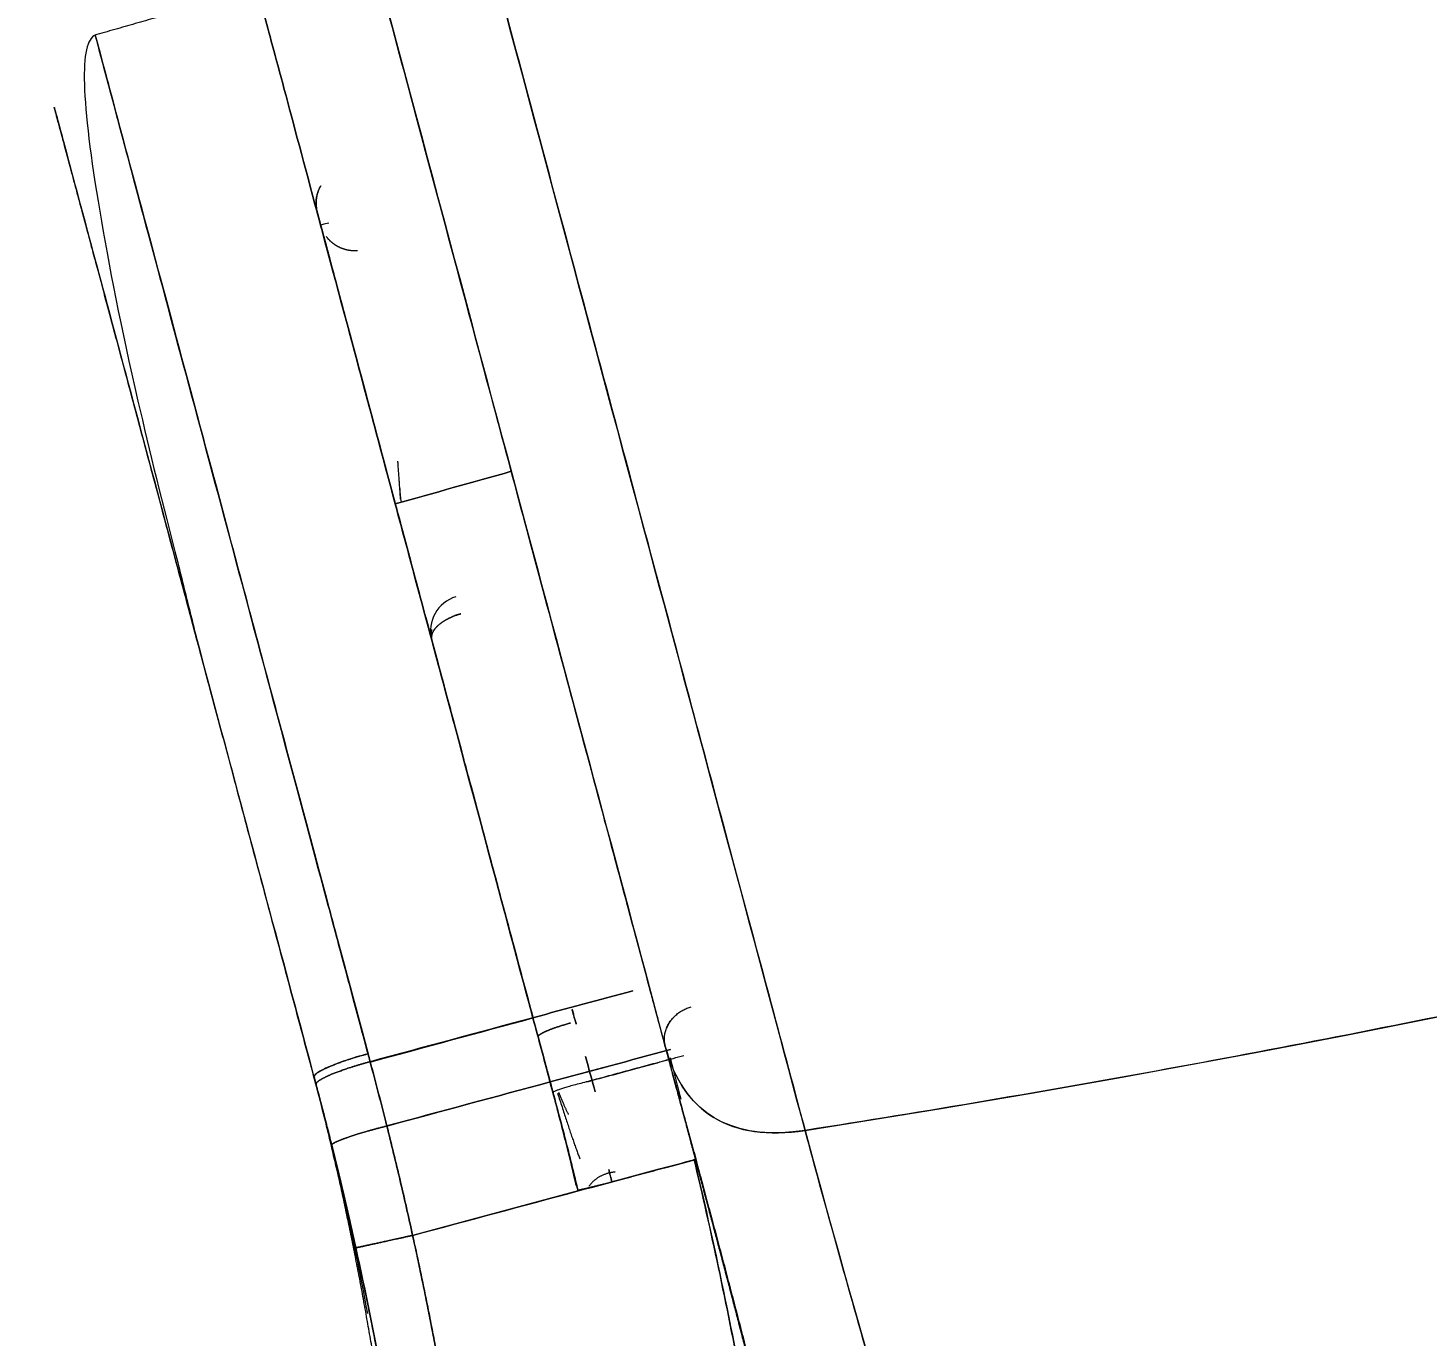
# Model space of a CAD drawing. Header units: inches. Extents: x 1105 to 1525, y -292 to 302.
# Drawn here: x 1422.62 to 1434.44, y -27.71 to -16.67 of the extents above; entities that cross this region are included whole.
import ezdxf

# ---------------------------------------------------------------- set-up
doc = ezdxf.new("R2010")
doc.units = ezdxf.units.IN
doc.header["$LTSCALE"] = 2.42
doc.header["$MEASUREMENT"] = 0
doc.header["$PDMODE"] = 3
doc.header["$PDSIZE"] = 0.3125
doc.layers.get('0').update_dxf_attribs({"linetype": 'CONTINUOUS'})
doc.layers.get('Defpoints').update_dxf_attribs({"linetype": 'CONTINUOUS'})
doc.layers.add('DIM', color=3, linetype='CONTINUOUS', lineweight=18)
doc.styles.get("Standard").update_dxf_attribs({"font": 'arial.ttf', "width": 0.8})
doc.dimstyles.new('ISO-25', dxfattribs={"dimtxt": 5, "dimasz": 2.5, "dimexe": 1.25, "dimexo": 0.625, "dimgap": 2, "dimtad": 1, "dimtih": 1, "dimtoh": 1, "dimdec": 1, "dimdsep": 46, "dimtxsty": 'Standard', "dimcen": 0, "dimclrd": 3, "dimclre": 3, "dimclrt": 4, "dimadec": 0, "dimazin": 0, "dimtfac": 1, "dimtdec": 1, "dimtmove": 0, "dimatfit": 3, "dimfxl": 1, "dimarcsym": 0})

# ---------------------------------------------------------------- blocks, each defined once
blk = doc.blocks.new('*D4')
at = {"layer": 'Defpoints', "color": 0, "transparency": 16777216}
for p in [(1466.72, 44.1), (1394.046, 27.986), (1372.047, -18.442), (1445.071, -26.779), (1445.071, -182.578)]:
    blk.add_point(p, dxfattribs=at)
at = {"layer": 'DIM', "color": 3, "lineweight": -2, "transparency": 16777216}
blk.add_line((1393.435, 27.851), (1352.963, 18.878), dxfattribs=at)
for start, end in [(195.57893, 227.01677), (235.77386, 266.92233)]:
    blk.add_arc((1445.071, 39.3), 93.094, start, end, dxfattribs=at)
at = {"layer": 'DIM', "color": 3, "transparency": 16777216}
for points in [[(1354.588, 14.095), (1356.205, 14.5), (1354.184, 19.148)], [(1440.095, -52.827), (1440.05, -54.493), (1445.071, -53.795)]]:
    blk.add_solid(points, dxfattribs=at)
at = {"layer": 'DIM', "color": 4, "transparency": 16777216, "insert": (1386.802, -33.304), "char_height": 5, "attachment_point": 5}
blk.add_mtext('77°', dxfattribs=at)
blk = doc.blocks.new('*D5')
at = {"layer": 'Defpoints', "color": 0, "transparency": 16777216}
for p in [(1398.948, 98.392), (1453.97, -172.568), (1384.677, -186.639)]:
    blk.add_point(p, dxfattribs=at)
at = {"layer": 'DIM', "color": 3, "lineweight": -2, "transparency": 16777216}
for p, q in [((1398.336, 98.268), (1328.43, 84.072)), ((1330.65, 79.421), (1356.242, -46.606)), ((1383.682, -181.739), (1358.091, -55.712)), ((1453.358, -172.693), (1383.452, -186.888))]:
    blk.add_line(p, q, dxfattribs=at)
at = {"layer": 'DIM', "color": 3, "transparency": 16777216}
for points in [[(1331.467, 79.587), (1329.833, 79.255), (1329.655, 84.321)], [(1384.499, -181.573), (1382.866, -181.905), (1384.677, -186.639)]]:
    blk.add_solid(points, dxfattribs=at)
at = {"layer": 'DIM', "color": 4, "transparency": 16777216, "insert": (1357.166, -51.159), "char_height": 5, "attachment_point": 5}
blk.add_mtext('276.5', dxfattribs=at)

msp = doc.modelspace()

# ---------------------------------------------------------------- linework, layer by layer
at = {"linetype": 'Continuous', "lineweight": 18, "extrusion": (0, 1, 0)}
for p, q in [((1427.577, -26.321), (1427.578, -26.327)), ((1427.578, -26.326), (1427.578, -26.327)), ((1427.269, -26.486), (1425.872, -26.861))]:
    msp.add_line(p, q, dxfattribs=at)
at = {"linetype": 'Continuous', "lineweight": 18}
msp.add_arc((1426.323, -21.759), 0.3, 106.6259, 194.8806, dxfattribs=at)
for points, degree, knots in [([(1413.571, 32.316), (1413.929, 30.981), (1414.291, 29.629), (1415.022, 26.899), (1415.392, 25.52), (1416.136, 22.743), (1416.51, 21.345), (1417.262, 18.538), (1417.639, 17.129), (1418.394, 14.311), (1418.772, 12.901), (1419.524, 10.092), (1419.899, 8.692), (1420.644, 5.914), (1421.013, 4.535), (1421.743, 1.809), (1422.104, 0.462), (1422.814, -2.189), (1423.163, -3.492), (1423.847, -6.045), (1424.181, -7.294), (1424.833, -9.726), (1425.15, -10.91), (1425.764, -13.203), (1426.061, -14.311), (1426.633, -16.446), (1426.907, -17.471), (1427.432, -19.431), (1427.683, -20.366), (1428.158, -22.139), (1428.382, -22.977), (1428.804, -24.552), (1429.002, -25.29), (1429.185, -25.975)], 3, [0, 0, 0, 0, 0.0625, 0.0625, 0.125, 0.125, 0.1875, 0.1875, 0.25, 0.25, 0.3125, 0.3125, 0.375, 0.375, 0.4375, 0.4375, 0.5, 0.5, 0.5625, 0.5625, 0.625, 0.625, 0.6875, 0.6875, 0.75, 0.75, 0.8125, 0.8125, 0.875, 0.875, 0.9375, 0.9375, 1, 1, 1, 1]), ([(1412.632, 32.107), (1413.424, 29.152), (1415.008, 23.24), (1417.339, 14.541), (1419.58, 6.176), (1421.689, -1.695), (1423.626, -8.923), (1425.354, -15.37), (1426.839, -20.914), (1427.649, -23.938), (1428.005, -25.267)], 3, [0, 0, 0, 0, 0.125, 0.25, 0.375, 0.5, 0.625, 0.75, 0.875, 1, 1, 1, 1]), ([(1424.56, -16.34), (1424.56, -16.34), (1424.561, -16.344), (1424.606, -16.511), (1424.786, -17.182), (1425.074, -18.259), (1425.404, -19.488), (1425.637, -20.359), (1425.725, -20.688)], 3, [0, 0, 0, 0, 0.012037, 0.225018, 0.439215, 0.655747, 0.875268, 1, 1, 1, 1]), ([(1425.725, -20.688), (1425.637, -20.359), (1425.404, -19.488), (1425.074, -18.259), (1424.786, -17.182), (1424.606, -16.511), (1424.561, -16.344), (1424.56, -16.34), (1424.56, -16.34)], 3, [0, 0, 0, 0, 0.124792, 0.344419, 0.561055, 0.775355, 0.988439, 1, 1, 1, 1]), ([(1423.192, -16.732), (1423.124, -16.76), (1423.062, -17.03), (1423.198, -18.122), (1423.482, -19.565), (1423.761, -20.69), (1423.888, -21.181)], 3, [0, 0, 0, 0, 0.275533, 0.548805, 0.818438, 1, 1, 1, 1]), ([(1423.192, -16.732), (1423.192, -16.732), (1423.193, -16.737), (1423.238, -16.903), (1423.417, -17.572), (1423.705, -18.646), (1424.091, -20.086), (1424.559, -21.834), (1425.038, -23.622), (1425.36, -24.822), (1425.495, -25.328)], 3, [0, 0, 0, 0, 0.007818, 0.151386, 0.295772, 0.441733, 0.589708, 0.739646, 0.891206, 1, 1, 1, 1]), ([(1425.495, -25.328), (1425.362, -24.832), (1425.089, -23.814), (1424.678, -22.279), (1424.265, -20.736), (1423.877, -19.29), (1423.554, -18.085), (1423.324, -17.226), (1423.208, -16.791), (1423.19, -16.724), (1423.192, -16.734)], 3, [0, 0, 0, 0, 0.105596, 0.218864, 0.345206, 0.481033, 0.620672, 0.759521, 0.895001, 1, 1, 1, 1]), ([(1425.039, -25.525), (1424.555, -23.717), (1424.132, -22.137), (1423.609, -20.185), (1423.275, -18.939), (1422.93, -17.654), (1422.862, -17.4), (1422.846, -17.341), (1422.846, -17.341)], 2, [0, 0, 0, 0.305562, 0.305562, 0.611125, 0.611125, 0.916687, 0.916687, 1, 1, 1]), ([(1423.067, -18.165), (1423.051, -18.105), (1422.987, -17.864), (1422.895, -17.523), (1422.836, -17.302), (1422.855, -17.374), (1422.972, -17.811), (1423.191, -18.626), (1423.498, -19.772), (1423.867, -21.148), (1424.26, -22.618), (1424.652, -24.081), (1424.913, -25.052), (1425.039, -25.525)], 3, [0, 0, 0, 0, 0.024819, 0.105708, 0.196065, 0.296077, 0.402632, 0.511838, 0.621665, 0.728493, 0.827862, 0.916948, 1, 1, 1, 1]), ([(1425.096, -18.004), (1425.096, -18.004), (1425.094, -18.007), (1425.091, -18.012), (1425.087, -18.02), (1425.083, -18.028), (1425.079, -18.038), (1425.075, -18.047), (1425.072, -18.058), (1425.068, -18.069), (1425.065, -18.08), (1425.062, -18.093), (1425.06, -18.106), (1425.058, -18.119), (1425.057, -18.133), (1425.056, -18.148), (1425.057, -18.163), (1425.058, -18.179), (1425.06, -18.195), (1425.062, -18.212), (1425.065, -18.223), (1425.067, -18.228)], 3, [0, 0, 0, 0, 0.000004, 0.036688, 0.075472, 0.116396, 0.159494, 0.204798, 0.252333, 0.302123, 0.354185, 0.408532, 0.465174, 0.524114, 0.585349, 0.648871, 0.714665, 0.782708, 0.852972, 0.925418, 1, 1, 1, 1]), ([(1425.067, -18.228), (1425.119, -18.423), (1425.361, -19.328), (1425.609, -20.254), (1426.004, -21.729)], 2, [0, 0, 0, 0.544941, 0.544941, 1, 1, 1]), ([(1426.006, -21.734), (1425.933, -21.462), (1425.743, -20.752), (1425.481, -19.774), (1425.26, -18.95), (1425.125, -18.446), (1425.079, -18.275), (1425.067, -18.228)], 3, [0, 0, 0, 0, 0.142777, 0.388048, 0.616348, 0.820587, 1, 1, 1, 1]), ([(1425.095, -18.334), (1425.095, -18.334), (1425.102, -18.332), (1425.128, -18.325), (1425.144, -18.321), (1425.163, -18.316)], 3, [0, 0, 0, 0, 0.562667, 0.562667, 1, 1, 1, 1]), ([(1425.095, -18.334), (1425.095, -18.334), (1425.101, -18.356), (1425.115, -18.409), (1425.144, -18.515), (1425.181, -18.655), (1425.228, -18.831), (1425.286, -19.047), (1425.355, -19.305), (1425.436, -19.607), (1425.529, -19.954), (1425.634, -20.345), (1425.75, -20.78), (1425.878, -21.255), (1425.974, -21.614), (1426.026, -21.81), (1426.033, -21.835)], 3, [0, 0, 0, 0, 0.00003, 0.060973, 0.125838, 0.19457, 0.267114, 0.343477, 0.423675, 0.50772, 0.595604, 0.687312, 0.782849, 0.882211, 0.985403, 1, 1, 1, 1]), ([(1425.143, -18.432), (1425.143, -18.433), (1425.145, -18.435), (1425.149, -18.439), (1425.153, -18.445), (1425.157, -18.45), (1425.162, -18.455), (1425.167, -18.46), (1425.171, -18.464), (1425.176, -18.469), (1425.181, -18.473), (1425.186, -18.478), (1425.191, -18.482), (1425.196, -18.486), (1425.201, -18.49), (1425.206, -18.493), (1425.211, -18.497), (1425.216, -18.501), (1425.222, -18.504), (1425.227, -18.507), (1425.232, -18.51), (1425.237, -18.513), (1425.243, -18.516), (1425.248, -18.518), (1425.253, -18.521), (1425.258, -18.523), (1425.264, -18.526), (1425.269, -18.528), (1425.274, -18.53), (1425.28, -18.532), (1425.285, -18.534), (1425.29, -18.535), (1425.295, -18.537), (1425.301, -18.539), (1425.306, -18.54), (1425.311, -18.541), (1425.316, -18.543), (1425.322, -18.544), (1425.327, -18.545), (1425.332, -18.546), (1425.337, -18.546), (1425.343, -18.547), (1425.348, -18.548), (1425.353, -18.548), (1425.358, -18.549), (1425.363, -18.549), (1425.369, -18.549), (1425.374, -18.55), (1425.379, -18.55), (1425.384, -18.55), (1425.389, -18.549), (1425.395, -18.549), (1425.4, -18.549), (1425.403, -18.549), (1425.405, -18.549)], 3, [0, 0, 0, 0, 0.006542, 0.030274, 0.05379, 0.07709, 0.100174, 0.123044, 0.1457, 0.168145, 0.190378, 0.212403, 0.234221, 0.255834, 0.277244, 0.298453, 0.319466, 0.340283, 0.36091, 0.381348, 0.401601, 0.421673, 0.441568, 0.46129, 0.480844, 0.500233, 0.519462, 0.538537, 0.557462, 0.576242, 0.594883, 0.613391, 0.631771, 0.65003, 0.668172, 0.686206, 0.704136, 0.721969, 0.739713, 0.757374, 0.77496, 0.792476, 0.80993, 0.827331, 0.844684, 0.861998, 0.879279, 0.896537, 0.913777, 0.931009, 0.948239, 0.965476, 0.982727, 1, 1, 1, 1]), ([(1453.131, -19.618), (1451.203, -20.355), (1449.253, -21.041), (1445.318, -22.31), (1443.332, -22.893), (1439.331, -23.954), (1437.317, -24.432), (1434.279, -25.071), (1433.263, -25.27), (1431.736, -25.55), (1431.227, -25.639), (1430.207, -25.812), (1429.696, -25.896), (1429.185, -25.975)], 3, [0, 0, 0, 0, 0.25, 0.25, 0.5, 0.5, 0.75, 0.75, 0.875, 0.875, 0.9375, 0.9375, 1, 1, 1, 1]), ([(1425.725, -20.688), (1425.794, -20.945), (1426.029, -21.821), (1426.417, -23.267), (1426.745, -24.494), (1426.887, -25.024), (1426.887, -25.024)], 3, [0, 0, 0, 0, 0.198904, 0.656648, 0.999936, 1, 1, 1, 1]), ([(1426.887, -25.024), (1426.745, -24.494), (1426.417, -23.268), (1426.029, -21.821), (1425.794, -20.945), (1425.725, -20.688)], 3, [0, 0, 0, 0, 0.343352, 0.801096, 1, 1, 1, 1]), ([(1426.279, -21.615), (1426.276, -21.616), (1426.271, -21.617), (1426.262, -21.62), (1426.254, -21.622), (1426.245, -21.625), (1426.237, -21.628), (1426.229, -21.631), (1426.221, -21.634), (1426.213, -21.638), (1426.205, -21.641), (1426.197, -21.645), (1426.189, -21.648), (1426.181, -21.652), (1426.173, -21.656), (1426.165, -21.66), (1426.157, -21.665), (1426.149, -21.669), (1426.141, -21.674), (1426.133, -21.679), (1426.126, -21.684), (1426.118, -21.689), (1426.11, -21.695), (1426.103, -21.7), (1426.096, -21.706), (1426.09, -21.712), (1426.084, -21.717), (1426.079, -21.721), (1426.074, -21.726), (1426.07, -21.732), (1426.065, -21.737), (1426.06, -21.743), (1426.055, -21.749), (1426.05, -21.756), (1426.046, -21.763), (1426.042, -21.77), (1426.039, -21.777), (1426.036, -21.785), (1426.033, -21.794), (1426.032, -21.802), (1426.031, -21.811), (1426.031, -21.819), (1426.031, -21.828), (1426.033, -21.834), (1426.033, -21.837)], 3, [0, 0, 0, 0, 0.019196, 0.038235, 0.057169, 0.076047, 0.094917, 0.113827, 0.132821, 0.151943, 0.171231, 0.190725, 0.210459, 0.230466, 0.250775, 0.271413, 0.292404, 0.313771, 0.335531, 0.357702, 0.380298, 0.403331, 0.42681, 0.450745, 0.47514, 0.5, 0.517767, 0.536654, 0.55668, 0.577864, 0.600218, 0.623757, 0.64849, 0.674427, 0.701573, 0.729933, 0.759508, 0.790296, 0.822293, 0.85549, 0.889877, 0.925438, 0.962153, 1, 1, 1, 1]), ([(1424.182, -22.326), (1424.135, -22.148), (1424.087, -21.969), (1424.04, -21.794), (1424.038, -21.789)], 3, [0, 0, 0, 0, 0.973238, 1, 1, 1, 1]), ([(1426.033, -21.837), (1426.033, -21.835), (1426.032, -21.83), (1426.031, -21.824), (1426.03, -21.818), (1426.029, -21.812), (1426.028, -21.806), (1426.028, -21.8), (1426.028, -21.794), (1426.028, -21.788), (1426.029, -21.782), (1426.029, -21.776), (1426.03, -21.77), (1426.031, -21.765), (1426.032, -21.759), (1426.034, -21.754), (1426.034, -21.751), (1426.035, -21.749)], 3, [0, 0, 0, 0, 0.075245, 0.149368, 0.222353, 0.294189, 0.364864, 0.434367, 0.50269, 0.569823, 0.63576, 0.700494, 0.764021, 0.826335, 0.887433, 0.947313, 1, 1, 1, 1]), ([(1426.931, -25.186), (1426.89, -25.034), (1426.811, -24.738), (1426.693, -24.298), (1426.575, -23.857), (1426.451, -23.395), (1426.319, -22.902), (1426.178, -22.375), (1426.082, -22.019), (1426.033, -21.837)], 3, [0, 0, 0, 0, 0.129046, 0.252498, 0.378331, 0.513341, 0.660781, 0.822455, 1, 1, 1, 1]), ([(1426.166, -22.33), (1426.17, -22.347), (1426.182, -22.391), (1426.194, -22.435), (1426.201, -22.462)], 3, [0, 0, 0, 0, 0.372042, 1, 1, 1, 1]), ([(1425.495, -25.328), (1425.479, -25.268), (1425.415, -25.03), (1425.33, -24.711), (1425.214, -24.278), (1425.135, -23.985), (1425.079, -23.775), (1425.069, -23.737)], 3, [0, 0, 0, 0, 0.111624, 0.441992, 0.597, 0.927368, 1, 1, 1, 1]), ([(1425.069, -23.737), (1425.101, -23.858), (1425.174, -24.129), (1425.283, -24.537), (1425.393, -24.947), (1425.462, -25.206), (1425.495, -25.328)], 3, [0, 0, 0, 0, 0.232414, 0.517195, 0.772998, 1, 1, 1, 1]), ([(1426.736, -24.458), (1426.736, -24.46), (1426.745, -24.494), (1426.762, -24.557), (1426.786, -24.644), (1426.808, -24.728), (1426.83, -24.809), (1426.851, -24.886), (1426.87, -24.96), (1426.883, -25.009), (1426.89, -25.033), (1426.89, -25.033)], 3, [0, 0, 0, 0, 0.013974, 0.166132, 0.314397, 0.458771, 0.599257, 0.735855, 0.868567, 0.997394, 1, 1, 1, 1]), ([(1427.948, -25.053), (1427.942, -25.029), (1427.923, -24.959), (1427.904, -24.889), (1427.892, -24.844)], 3, [0, 0, 0, 0, 0.337607, 1, 1, 1, 1]), ([(1427.216, -24.948), (1427.218, -24.953), (1427.223, -24.971), (1427.231, -25.002), (1427.242, -25.039), (1427.249, -25.063), (1427.252, -25.074)], 3, [0, 0, 0, 0, 0.117316, 0.423838, 0.728287, 1, 1, 1, 1]), ([(1426.925, -25.164), (1426.925, -25.164), (1426.931, -25.185), (1426.941, -25.225), (1426.957, -25.284), (1426.972, -25.339), (1426.986, -25.392), (1427, -25.442), (1427.012, -25.49), (1427.024, -25.535), (1427.036, -25.577), (1427.046, -25.617), (1427.053, -25.642), (1427.056, -25.655)], 3, [0, 0, 0, 0, 0.000071, 0.11765, 0.231329, 0.341103, 0.446969, 0.548925, 0.646969, 0.741099, 0.831314, 0.917615, 1, 1, 1, 1]), ([(1427.057, -25.655), (1427.043, -25.604), (1427.015, -25.499), (1426.973, -25.343), (1426.945, -25.238), (1426.931, -25.186)], 3, [0, 0, 0, 0, 0.328351, 0.666314, 1, 1, 1, 1]), ([(1428.005, -25.267), (1428.006, -25.267), (1428.006, -25.267), (1428.006, -25.267), (1428.006, -25.267), (1428.006, -25.267), (1428.006, -25.267), (1428.006, -25.267), (1428.006, -25.267), (1428.006, -25.267)], 3, [0, 0, 0, 0, 0.25, 0.25, 0.5, 0.5, 0.75, 0.75, 1, 1, 1, 1]), ([(1431.43, -51.681), (1431.43, -51.644), (1431.43, -51.571), (1431.429, -51.461), (1431.429, -51.351), (1431.429, -51.241), (1431.428, -51.131), (1431.428, -51.022), (1431.428, -50.913), (1431.427, -50.804), (1431.427, -50.695), (1431.427, -50.587), (1431.426, -50.479), (1431.425, -50.371), (1431.424, -50.263), (1431.423, -50.155), (1431.421, -50.048), (1431.42, -49.941), (1431.419, -49.834), (1431.417, -49.727), (1431.415, -49.621), (1431.414, -49.514), (1431.412, -49.408), (1431.41, -49.302), (1431.408, -49.197), (1431.406, -49.091), (1431.404, -48.986), (1431.402, -48.881), (1431.4, -48.776), (1431.398, -48.672), (1431.396, -48.567), (1431.393, -48.463), (1431.391, -48.359), (1431.388, -48.255), (1431.386, -48.152), (1431.383, -48.049), (1431.38, -47.946), (1431.377, -47.843), (1431.374, -47.74), (1431.371, -47.638), (1431.368, -47.535), (1431.365, -47.433), (1431.362, -47.332), (1431.358, -47.23), (1431.355, -47.129), (1431.351, -47.027), (1431.348, -46.926), (1431.344, -46.826), (1431.34, -46.725), (1431.337, -46.625), (1431.333, -46.525), (1431.329, -46.425), (1431.325, -46.325), (1431.321, -46.226), (1431.317, -46.126), (1431.312, -46.027), (1431.308, -45.929), (1431.304, -45.83), (1431.299, -45.732), (1431.295, -45.633), (1431.29, -45.535), (1431.285, -45.438), (1431.281, -45.34), (1431.276, -45.243), (1431.271, -45.146), (1431.266, -45.049), (1431.261, -44.952), (1431.256, -44.856), (1431.251, -44.759), (1431.245, -44.663), (1431.24, -44.567), (1431.235, -44.472), (1431.229, -44.376), (1431.224, -44.281), (1431.218, -44.186), (1431.212, -44.091), (1431.207, -43.997), (1431.201, -43.902), (1431.195, -43.808), (1431.189, -43.714), (1431.183, -43.621), (1431.177, -43.527), (1431.171, -43.434), (1431.164, -43.341), (1431.158, -43.248), (1431.152, -43.155), (1431.13, -42.839), (1431.09, -42.304), (1431.029, -41.559), (1430.963, -40.825), (1430.893, -40.105), (1430.819, -39.397), (1430.74, -38.701), (1430.657, -38.018), (1430.57, -37.348), (1430.479, -36.691), (1430.384, -36.045), (1430.289, -35.431), (1430.193, -34.845), (1430.098, -34.286), (1429.999, -33.733), (1429.898, -33.188), (1429.793, -32.65), (1429.687, -32.12), (1429.577, -31.597), (1429.466, -31.081), (1429.353, -30.573), (1429.237, -30.071), (1429.15, -29.702), (1429.091, -29.456), (1429.061, -29.33), (1429.03, -29.205), (1429, -29.079), (1428.969, -28.954), (1428.938, -28.829), (1428.907, -28.704), (1428.876, -28.579), (1428.844, -28.454), (1428.813, -28.33), (1428.781, -28.205), (1428.75, -28.081), (1428.718, -27.957), (1428.686, -27.833), (1428.654, -27.709), (1428.622, -27.586), (1428.59, -27.462), (1428.558, -27.339), (1428.525, -27.216), (1428.493, -27.093), (1428.461, -26.97), (1428.428, -26.848), (1428.396, -26.725), (1428.363, -26.603), (1428.33, -26.481), (1428.298, -26.359), (1428.265, -26.237), (1428.233, -26.115), (1428.2, -25.993), (1428.168, -25.872), (1428.135, -25.75), (1428.103, -25.629), (1428.07, -25.508), (1428.038, -25.387), (1428.016, -25.307), (1428.005, -25.267)], 3, [0, 0, 0, 0, 0.003157, 0.006308, 0.009453, 0.012592, 0.015725, 0.018852, 0.021973, 0.025088, 0.028198, 0.031301, 0.034398, 0.03749, 0.040575, 0.043655, 0.046729, 0.049798, 0.05286, 0.055918, 0.058969, 0.062016, 0.065057, 0.068092, 0.071122, 0.074147, 0.077166, 0.08018, 0.083189, 0.086192, 0.089191, 0.092184, 0.095172, 0.098155, 0.101133, 0.104106, 0.107074, 0.110037, 0.112995, 0.115948, 0.118897, 0.12184, 0.124779, 0.127714, 0.130643, 0.133568, 0.136488, 0.139404, 0.142316, 0.145222, 0.148125, 0.151023, 0.153917, 0.156806, 0.159691, 0.162572, 0.165449, 0.168321, 0.17119, 0.174054, 0.176914, 0.179771, 0.182623, 0.185472, 0.188317, 0.191157, 0.193994, 0.196828, 0.199657, 0.202483, 0.205306, 0.208125, 0.21094, 0.213752, 0.21656, 0.219365, 0.222167, 0.224965, 0.227761, 0.230553, 0.233342, 0.236127, 0.23891, 0.24169, 0.244466, 0.24724, 0.250011, 0.272876, 0.295632, 0.318308, 0.340928, 0.363521, 0.386114, 0.408732, 0.431404, 0.454157, 0.477014, 0.500003, 0.521156, 0.542574, 0.564277, 0.586279, 0.608598, 0.63125, 0.65425, 0.677612, 0.701347, 0.725472, 0.749996, 0.756373, 0.762793, 0.769257, 0.775764, 0.782315, 0.78891, 0.79555, 0.802234, 0.808963, 0.815737, 0.822556, 0.82942, 0.836328, 0.843282, 0.850282, 0.857327, 0.864418, 0.871555, 0.878737, 0.885966, 0.89324, 0.900561, 0.907929, 0.915343, 0.922803, 0.930311, 0.937866, 0.945468, 0.953117, 0.960814, 0.968557, 0.976347, 0.984184, 0.992068, 1, 1, 1, 1]), ([(1425.495, -25.328), (1425.462, -25.337), (1425.429, -25.346), (1425.366, -25.365), (1425.336, -25.375), (1425.279, -25.394), (1425.253, -25.404), (1425.205, -25.422), (1425.184, -25.431), (1425.146, -25.447), (1425.128, -25.455), (1425.096, -25.472), (1425.082, -25.48), (1425.06, -25.495), (1425.051, -25.502), (1425.04, -25.515), (1425.038, -25.52), (1425.039, -25.525)], 3, [0, 0, 0, 0, 0.125, 0.125, 0.25, 0.25, 0.375, 0.375, 0.5, 0.5, 0.625, 0.625, 0.75, 0.75, 0.875, 0.875, 1, 1, 1, 1]), ([(1425.654, -25.938), (1425.631, -25.847), (1425.608, -25.756), (1425.561, -25.575), (1425.537, -25.485), (1425.513, -25.395)], 3, [0, 0, 0, 0, 0.5, 0.5, 1, 1, 1, 1]), ([(1425.513, -25.395), (1425.537, -25.485), (1425.561, -25.575), (1425.608, -25.757), (1425.631, -25.847), (1425.654, -25.938)], 3, [0, 0, 0, 0, 0.5, 0.5, 1, 1, 1, 1]), ([(1427.338, -25.566), (1427.388, -25.553), (1427.49, -25.525), (1427.648, -25.483), (1427.812, -25.438), (1427.984, -25.391), (1428.101, -25.359), (1428.161, -25.343), (1428.161, -25.343)], 3, [0, 0, 0, 0, 0.182272, 0.373405, 0.5734, 0.782257, 0.999976, 1, 1, 1, 1]), ([(1428.055, -25.372), (1428.036, -25.377), (1427.99, -25.389), (1427.919, -25.409), (1427.841, -25.43), (1427.764, -25.451), (1427.69, -25.471), (1427.616, -25.491), (1427.545, -25.511), (1427.474, -25.53), (1427.406, -25.548), (1427.36, -25.56), (1427.338, -25.566)], 3, [0, 0, 0, 0, 0.080672, 0.191391, 0.299966, 0.406399, 0.51069, 0.612837, 0.712842, 0.810704, 0.906423, 1, 1, 1, 1]), ([(1426.253, -46.114), (1426.256, -45.904), (1426.262, -45.489), (1426.271, -44.875), (1426.279, -44.277), (1426.286, -43.696), (1426.292, -43.131), (1426.297, -42.582), (1426.301, -42.049), (1426.304, -41.532), (1426.305, -41.031), (1426.305, -40.547), (1426.305, -40.078), (1426.303, -39.626), (1426.3, -39.19), (1426.296, -38.769), (1426.291, -38.365), (1426.286, -37.977), (1426.28, -37.604), (1426.273, -37.248), (1426.265, -36.907), (1426.257, -36.583), (1426.248, -36.274), (1426.239, -35.981), (1426.23, -35.705), (1426.222, -35.467), (1426.214, -35.264), (1426.208, -35.09), (1426.2, -34.915), (1426.193, -34.741), (1426.185, -34.567), (1426.177, -34.393), (1426.169, -34.219), (1426.16, -34.046), (1426.151, -33.872), (1426.141, -33.698), (1426.132, -33.524), (1426.121, -33.351), (1426.111, -33.178), (1426.1, -33.004), (1426.089, -32.831), (1426.077, -32.658), (1426.065, -32.485), (1426.052, -32.312), (1426.039, -32.139), (1426.026, -31.966), (1426.012, -31.794), (1425.998, -31.621), (1425.983, -31.449), (1425.967, -31.276), (1425.952, -31.104), (1425.935, -30.932), (1425.919, -30.76), (1425.901, -30.588), (1425.883, -30.416), (1425.865, -30.245), (1425.846, -30.074), (1425.826, -29.902), (1425.806, -29.731), (1425.785, -29.56), (1425.764, -29.389), (1425.741, -29.219), (1425.719, -29.048), (1425.695, -28.878), (1425.671, -28.708), (1425.646, -28.538), (1425.62, -28.368), (1425.594, -28.199), (1425.567, -28.03), (1425.538, -27.861), (1425.509, -27.692), (1425.479, -27.524), (1425.449, -27.355), (1425.417, -27.187), (1425.384, -27.02), (1425.351, -26.852), (1425.316, -26.686), (1425.281, -26.52), (1425.244, -26.354), (1425.205, -26.188), (1425.166, -26.022), (1425.125, -25.856), (1425.083, -25.689), (1425.054, -25.578), (1425.039, -25.522)], 3, [0, 0, 0, 0, 0.030468, 0.060149, 0.089045, 0.117157, 0.144487, 0.171034, 0.1968, 0.221786, 0.245993, 0.269422, 0.292073, 0.313947, 0.335046, 0.355371, 0.374921, 0.393699, 0.411705, 0.42894, 0.445406, 0.461102, 0.476029, 0.49019, 0.503585, 0.516214, 0.524649, 0.533081, 0.541511, 0.549938, 0.558362, 0.566783, 0.575201, 0.583617, 0.592029, 0.600439, 0.608846, 0.617249, 0.62565, 0.634048, 0.642442, 0.650833, 0.659221, 0.667606, 0.675987, 0.684365, 0.69274, 0.701112, 0.709479, 0.717844, 0.726205, 0.734562, 0.742916, 0.751266, 0.759612, 0.767954, 0.776292, 0.784626, 0.792956, 0.801282, 0.809604, 0.817923, 0.826238, 0.83455, 0.842857, 0.851158, 0.859453, 0.867742, 0.876027, 0.884308, 0.892589, 0.900869, 0.909146, 0.917415, 0.925671, 0.933912, 0.942138, 0.950354, 0.958569, 0.966792, 0.975037, 0.983313, 0.991632, 1, 1, 1, 1]), ([(1425.039, -25.525), (1425.041, -25.532), (1425.045, -25.546), (1425.051, -25.567), (1425.054, -25.581), (1425.056, -25.588)], 3, [0, 0, 0, 0, 0.333208, 0.666618, 1, 1, 1, 1]), ([(1425.056, -25.588), (1425.068, -25.633), (1425.091, -25.72), (1425.125, -25.848), (1425.157, -25.973), (1425.178, -26.057), (1425.189, -26.1)], 3, [0, 0, 0, 0, 0.265085, 0.510772, 0.750361, 1, 1, 1, 1]), ([(1427.211, -26.251), (1427.193, -26.176), (1427.135, -25.947), (1427.074, -25.719), (1427.032, -25.566)], 3, [0, 0, 0, 0, 0.327251, 1, 1, 1, 1]), ([(1427.338, -25.566), (1427.317, -25.572), (1427.296, -25.577), (1427.257, -25.587), (1427.238, -25.592), (1427.204, -25.601), (1427.188, -25.606), (1427.16, -25.614), (1427.148, -25.618), (1427.126, -25.625), (1427.115, -25.628), (1427.096, -25.635), (1427.087, -25.638), (1427.072, -25.644), (1427.066, -25.647), (1427.058, -25.652), (1427.056, -25.654), (1427.057, -25.655)], 3, [0, 0, 0, 0, 0.125, 0.125, 0.25, 0.25, 0.375, 0.375, 0.5, 0.5, 0.625, 0.625, 0.75, 0.75, 0.875, 0.875, 1, 1, 1, 1]), ([(1427.253, -26.44), (1427.251, -26.433), (1427.25, -26.427), (1427.238, -26.376), (1427.227, -26.327), (1427.201, -26.218), (1427.186, -26.158), (1427.138, -25.966), (1427.1, -25.818), (1427.056, -25.655)], 3, [0, 0, 0, 0, 0.035185, 0.035185, 0.276389, 0.276389, 0.517593, 0.517593, 1, 1, 1, 1]), ([(1428.143, -25.777), (1428.146, -25.791), (1428.154, -25.818), (1428.165, -25.859), (1428.176, -25.9), (1428.187, -25.941), (1428.198, -25.982), (1428.209, -26.023), (1428.221, -26.065), (1428.232, -26.107), (1428.243, -26.149), (1428.255, -26.191), (1428.266, -26.233), (1428.278, -26.276), (1428.289, -26.319), (1428.301, -26.362), (1428.312, -26.405), (1428.324, -26.448), (1428.336, -26.491), (1428.348, -26.535), (1428.359, -26.579), (1428.371, -26.623), (1428.383, -26.667), (1428.395, -26.711), (1428.407, -26.756), (1428.419, -26.801), (1428.431, -26.846), (1428.443, -26.891), (1428.455, -26.936), (1428.467, -26.981), (1428.479, -27.027), (1428.491, -27.073), (1428.504, -27.119), (1428.516, -27.165), (1428.528, -27.212), (1428.54, -27.258), (1428.553, -27.305), (1428.565, -27.352), (1428.577, -27.399), (1428.59, -27.446), (1428.602, -27.494), (1428.615, -27.541), (1428.627, -27.589), (1428.64, -27.637), (1428.652, -27.685), (1428.665, -27.734), (1428.677, -27.782), (1428.69, -27.831), (1428.702, -27.88), (1428.715, -27.929), (1428.728, -27.979), (1428.74, -28.028), (1428.753, -28.078), (1428.766, -28.128), (1428.778, -28.178), (1428.791, -28.228), (1428.804, -28.279), (1428.816, -28.329), (1428.829, -28.38), (1428.842, -28.431), (1428.855, -28.482), (1428.867, -28.534), (1428.88, -28.585), (1428.893, -28.637), (1428.906, -28.689), (1428.919, -28.741), (1428.931, -28.793), (1428.944, -28.846), (1428.957, -28.899), (1428.97, -28.952), (1428.983, -29.005), (1428.996, -29.058), (1429.008, -29.111), (1429.021, -29.165), (1429.034, -29.219), (1429.047, -29.273), (1429.06, -29.327), (1429.071, -29.372), (1429.077, -29.398), (1429.079, -29.407)], 3, [0, 0, 0, 0, 0.013171, 0.026337, 0.039498, 0.052656, 0.065808, 0.078957, 0.092101, 0.105241, 0.118376, 0.131508, 0.144635, 0.157758, 0.170877, 0.183993, 0.197104, 0.210213, 0.223317, 0.236419, 0.249517, 0.262612, 0.275704, 0.288793, 0.301879, 0.314963, 0.328044, 0.341122, 0.354198, 0.367272, 0.380344, 0.393414, 0.406481, 0.419547, 0.43261, 0.445672, 0.458732, 0.471791, 0.484847, 0.497903, 0.510957, 0.52401, 0.537062, 0.550114, 0.563164, 0.576213, 0.589262, 0.60231, 0.615358, 0.628405, 0.641452, 0.654499, 0.667546, 0.680592, 0.693639, 0.706686, 0.719734, 0.732781, 0.745829, 0.758878, 0.771927, 0.784977, 0.798028, 0.811079, 0.824132, 0.837186, 0.850241, 0.863297, 0.876355, 0.889414, 0.902475, 0.915537, 0.928601, 0.941667, 0.954735, 0.967805, 0.980877, 0.993951, 1, 1, 1, 1]), ([(1425.654, -25.937), (1425.692, -26.091), (1425.73, -26.244), (1425.803, -26.553), (1425.838, -26.707), (1425.872, -26.862)], 3, [0, 0, 0, 0, 0.5, 0.5, 1, 1, 1, 1]), ([(1425.872, -26.861), (1425.838, -26.706), (1425.803, -26.552), (1425.73, -26.244), (1425.693, -26.091), (1425.654, -25.938)], 3, [0, 0, 0, 0, 0.5, 0.5, 1, 1, 1, 1]), ([(1428.489, -27.072), (1428.484, -27.05), (1428.47, -26.998), (1428.448, -26.916), (1428.424, -26.826), (1428.4, -26.736), (1428.377, -26.647), (1428.353, -26.559), (1428.33, -26.471), (1428.306, -26.384), (1428.283, -26.298), (1428.26, -26.212), (1428.237, -26.127), (1428.214, -26.042), (1428.192, -25.958), (1428.177, -25.903), (1428.169, -25.875)], 3, [0, 0, 0, 0, 0.051262, 0.124207, 0.197152, 0.270097, 0.343045, 0.415997, 0.488956, 0.561923, 0.634901, 0.707891, 0.780894, 0.853913, 0.926948, 1, 1, 1, 1]), ([(1428.651, -27.68), (1428.596, -27.467), (1428.479, -27.022), (1428.326, -26.456), (1428.231, -26.105), (1428.195, -25.97)], 3, [0, 0, 0, 0, 0.345179, 0.741207, 1, 1, 1, 1]), ([(1433.344, -51.681), (1433.344, -50.297), (1433.276, -47.526), (1433.068, -44.812), (1432.796, -42.165), (1432.627, -40.875), (1432.242, -38.405), (1432.026, -37.224), (1431.57, -34.998), (1431.33, -33.952), (1430.85, -32.002), (1430.611, -31.098), (1430.152, -29.424), (1429.933, -28.653), (1429.531, -27.23), (1429.347, -26.577), (1429.185, -25.975)], 3, [0, 0, 0, 0, 0.125, 0.25, 0.25, 0.375, 0.375, 0.5, 0.5, 0.625, 0.625, 0.75, 0.75, 0.875, 0.875, 1, 1, 1, 1]), ([(1425.189, -26.1), (1425.212, -26.191), (1425.258, -26.379), (1425.326, -26.668), (1425.37, -26.865), (1425.392, -26.966)], 3, [0, 0, 0, 0, 0.319503, 0.65258, 1, 1, 1, 1]), ([(1425.392, -26.966), (1425.389, -26.95), (1425.382, -26.917), (1425.371, -26.869), (1425.36, -26.821), (1425.349, -26.772), (1425.338, -26.724), (1425.327, -26.676), (1425.316, -26.628), (1425.305, -26.579), (1425.294, -26.531), (1425.282, -26.483), (1425.271, -26.435), (1425.259, -26.387), (1425.248, -26.339), (1425.236, -26.291), (1425.224, -26.243), (1425.213, -26.195), (1425.201, -26.148), (1425.193, -26.116), (1425.189, -26.1)], 3, [0, 0, 0, 0, 0.055737, 0.111434, 0.167093, 0.222717, 0.278309, 0.333872, 0.389409, 0.444926, 0.500426, 0.555914, 0.611395, 0.666874, 0.722355, 0.777845, 0.833349, 0.888872, 0.94442, 1, 1, 1, 1]), ([(1428.248, -26.219), (1428.343, -26.613), (1428.43, -27.009), (1428.593, -27.803), (1428.669, -28.202), (1428.813, -29), (1428.881, -29.4), (1429.011, -30.201), (1429.073, -30.602), (1429.253, -31.807), (1429.365, -32.612), (1429.581, -34.224), (1429.685, -35.031), (1429.789, -35.838)], 3, [0, 0, 0, 0, 0.125, 0.125, 0.25, 0.25, 0.375, 0.375, 0.5, 0.5, 0.75, 0.75, 1, 1, 1, 1]), ([(1429.789, -35.838), (1429.722, -35.318), (1429.593, -34.324), (1429.403, -32.89), (1429.217, -31.562), (1429.032, -30.326), (1428.846, -29.178), (1428.656, -28.122), (1428.461, -27.145), (1428.321, -26.522), (1428.248, -26.219)], 3, [0, 0, 0, 0, 0.161172, 0.308222, 0.444872, 0.573407, 0.692963, 0.802953, 0.903742, 1, 1, 1, 1]), ([(1427.221, -36.553), (1427.213, -36.483), (1427.199, -36.343), (1427.177, -36.133), (1427.155, -35.925), (1427.132, -35.717), (1427.11, -35.509), (1427.088, -35.303), (1427.066, -35.097), (1427.044, -34.892), (1427.022, -34.688), (1426.999, -34.485), (1426.977, -34.282), (1426.955, -34.081), (1426.932, -33.88), (1426.909, -33.68), (1426.886, -33.48), (1426.863, -33.282), (1426.84, -33.084), (1426.817, -32.887), (1426.793, -32.691), (1426.77, -32.496), (1426.746, -32.302), (1426.722, -32.108), (1426.698, -31.915), (1426.673, -31.723), (1426.648, -31.532), (1426.623, -31.342), (1426.598, -31.153), (1426.572, -30.964), (1426.547, -30.776), (1426.52, -30.589), (1426.494, -30.403), (1426.467, -30.218), (1426.44, -30.033), (1426.413, -29.85), (1426.385, -29.667), (1426.356, -29.485), (1426.328, -29.304), (1426.299, -29.124), (1426.269, -28.944), (1426.239, -28.766), (1426.209, -28.588), (1426.178, -28.411), (1426.146, -28.236), (1426.114, -28.061), (1426.081, -27.886), (1426.048, -27.713), (1426.014, -27.541), (1425.98, -27.37), (1425.945, -27.199), (1425.909, -27.029), (1425.884, -26.917), (1425.872, -26.861)], 3, [0, 0, 0, 0, 0.021613, 0.043146, 0.064598, 0.085969, 0.107261, 0.128471, 0.149601, 0.170651, 0.19162, 0.212509, 0.233317, 0.254045, 0.274693, 0.29526, 0.315746, 0.336153, 0.356478, 0.376724, 0.396889, 0.416973, 0.436977, 0.456901, 0.476745, 0.496508, 0.516191, 0.535794, 0.555317, 0.574759, 0.594122, 0.613405, 0.632607, 0.65173, 0.670773, 0.689737, 0.708621, 0.727425, 0.74615, 0.764795, 0.783361, 0.801847, 0.820255, 0.838584, 0.856833, 0.875004, 0.893097, 0.911111, 0.929046, 0.946903, 0.964681, 0.98238, 1, 1, 1, 1]), ([(1425.872, -26.861), (1425.878, -26.89), (1425.891, -26.948), (1425.91, -27.036), (1425.929, -27.124), (1425.948, -27.214), (1425.966, -27.305), (1425.985, -27.396), (1426.004, -27.489), (1426.022, -27.582), (1426.041, -27.677), (1426.059, -27.772), (1426.077, -27.869), (1426.096, -27.966), (1426.114, -28.064), (1426.132, -28.163), (1426.15, -28.264), (1426.169, -28.365), (1426.187, -28.467), (1426.205, -28.57), (1426.223, -28.674), (1426.241, -28.779), (1426.258, -28.885), (1426.276, -28.992), (1426.294, -29.1), (1426.312, -29.209), (1426.329, -29.319), (1426.347, -29.43), (1426.365, -29.541), (1426.382, -29.654), (1426.399, -29.768), (1426.417, -29.882), (1426.434, -29.998), (1426.452, -30.115), (1426.469, -30.232), (1426.486, -30.351), (1426.503, -30.47), (1426.52, -30.59), (1426.537, -30.712), (1426.554, -30.834), (1426.571, -30.957), (1426.601, -31.174), (1426.643, -31.495), (1426.698, -31.93), (1426.756, -32.397), (1426.816, -32.896), (1426.878, -33.427), (1426.943, -33.991), (1427.009, -34.586), (1427.078, -35.213), (1427.149, -35.873), (1427.197, -36.323), (1427.221, -36.553)], 3, [0, 0, 0, 0, 0.009073, 0.018241, 0.027504, 0.036861, 0.046314, 0.055861, 0.065504, 0.075241, 0.085074, 0.095002, 0.105025, 0.115144, 0.125358, 0.135667, 0.146072, 0.156573, 0.167169, 0.17786, 0.188648, 0.199531, 0.210509, 0.221584, 0.232755, 0.244021, 0.255383, 0.266842, 0.278396, 0.290046, 0.301793, 0.313635, 0.325574, 0.337609, 0.34974, 0.361967, 0.374291, 0.386711, 0.399227, 0.41184, 0.424549, 0.437354, 0.478874, 0.523669, 0.57174, 0.623088, 0.677712, 0.735613, 0.796793, 0.86125, 0.928986, 1, 1, 1, 1]), ([(1426.211, -28.605), (1426.206, -28.579), (1426.19, -28.487), (1426.162, -28.329), (1426.127, -28.133), (1426.091, -27.941), (1426.055, -27.752), (1426.019, -27.567), (1425.983, -27.386), (1425.946, -27.208), (1425.91, -27.034), (1425.885, -26.919), (1425.872, -26.862)], 3, [0, 0, 0, 0, 0.044652, 0.158738, 0.270834, 0.380943, 0.489068, 0.59521, 0.699371, 0.801555, 0.901763, 1, 1, 1, 1]), ([(1425.392, -26.966), (1425.474, -27.338), (1425.617, -28.05), (1425.799, -29.095), (1425.958, -30.116), (1426.109, -31.184), (1426.259, -32.349), (1426.413, -33.639), (1426.572, -35.071), (1426.679, -36.075), (1426.736, -36.604)], 3, [0, 0, 0, 0, 0.118077, 0.224848, 0.327987, 0.436807, 0.55721, 0.689763, 0.836484, 1, 1, 1, 1]), ([(1426.736, -36.604), (1426.73, -36.547), (1426.718, -36.433), (1426.699, -36.263), (1426.681, -36.092), (1426.663, -35.921), (1426.645, -35.751), (1426.626, -35.581), (1426.608, -35.411), (1426.59, -35.24), (1426.571, -35.071), (1426.553, -34.901), (1426.534, -34.731), (1426.515, -34.562), (1426.496, -34.392), (1426.477, -34.223), (1426.458, -34.054), (1426.439, -33.885), (1426.42, -33.716), (1426.4, -33.547), (1426.381, -33.379), (1426.361, -33.21), (1426.341, -33.042), (1426.321, -32.874), (1426.301, -32.706), (1426.28, -32.538), (1426.26, -32.371), (1426.239, -32.203), (1426.218, -32.036), (1426.197, -31.869), (1426.175, -31.702), (1426.153, -31.536), (1426.131, -31.369), (1426.109, -31.203), (1426.086, -31.037), (1426.064, -30.871), (1426.041, -30.705), (1426.017, -30.539), (1425.993, -30.374), (1425.969, -30.209), (1425.945, -30.044), (1425.92, -29.879), (1425.895, -29.715), (1425.869, -29.551), (1425.843, -29.387), (1425.817, -29.223), (1425.79, -29.06), (1425.763, -28.897), (1425.735, -28.734), (1425.707, -28.572), (1425.678, -28.41), (1425.649, -28.248), (1425.619, -28.086), (1425.589, -27.925), (1425.558, -27.764), (1425.526, -27.604), (1425.494, -27.444), (1425.461, -27.284), (1425.427, -27.125), (1425.404, -27.019), (1425.392, -26.966)], 3, [0, 0, 0, 0, 0.017651, 0.03529, 0.052918, 0.070535, 0.08814, 0.105733, 0.123313, 0.140882, 0.158438, 0.175982, 0.193513, 0.211031, 0.228537, 0.246029, 0.263509, 0.280975, 0.298428, 0.315868, 0.333294, 0.350707, 0.368106, 0.385492, 0.402863, 0.420221, 0.437564, 0.454893, 0.472207, 0.489506, 0.50679, 0.524059, 0.541313, 0.55855, 0.575772, 0.592977, 0.610165, 0.627337, 0.644491, 0.661627, 0.678745, 0.695844, 0.712925, 0.729986, 0.747028, 0.764049, 0.78105, 0.798029, 0.814988, 0.831924, 0.848837, 0.865728, 0.882597, 0.899442, 0.916263, 0.933061, 0.949835, 0.966583, 0.983304, 1, 1, 1, 1])]:
    msp.add_open_spline(points, degree=degree, knots=knots, dxfattribs=at)
for points, degree in [([(1429.185, -25.975), (1428.824, -24.624), (1428, -21.552), (1426.491, -15.918), (1424.737, -9.367), (1422.77, -2.024), (1420.628, 5.973), (1418.351, 14.47), (1415.984, 23.308), (1414.376, 29.313), (1413.571, 32.316)], 3), ([(1428.005, -25.267), (1426.93, -21.255), (1423.697, -9.187), (1419.625, 6.009), (1415.023, 23.183), (1412.632, 32.107)], 2), ([(1424.568, -16.337), (1423.184, -16.734)], 1), ([(1425.067, -18.228), (1425.076, -18.263), (1425.085, -18.299), (1425.095, -18.334)], 3), ([(1429.185, -25.975), (1437.353, -24.7), (1445.422, -22.565), (1453.131, -19.618)], 3), ([(1426.705, -20.413), (1426.378, -20.505), (1426.052, -20.596), (1425.725, -20.688)], 3), ([(1425.725, -20.688), (1426.052, -20.596), (1426.378, -20.505), (1426.705, -20.413)], 3), ([(1425.77, -20.647), (1425.758, -20.476), (1425.747, -20.326)], 2), ([(1425.763, -20.557), (1425.766, -20.593), (1425.768, -20.629), (1425.771, -20.666)], 3), ([(1423.888, -21.181), (1424.043, -21.806)], 1), ([(1425.982, -21.645), (1425.991, -21.681), (1426.001, -21.717), (1426.011, -21.752)], 3), ([(1426.033, -21.837), (1426.078, -22.002), (1426.122, -22.167), (1426.166, -22.333)], 3), ([(1426.033, -21.837), (1426.449, -23.388), (1426.931, -25.186)], 2), ([(1426.887, -25.024), (1427.169, -24.948), (1427.45, -24.872), (1427.732, -24.796)], 3), ([(1427.732, -24.796), (1427.45, -24.872), (1427.169, -24.948), (1426.887, -25.024)], 3), ([(1425.513, -25.395), (1425.971, -25.271), (1426.429, -25.148), (1426.887, -25.024)], 3), ([(1426.887, -25.024), (1426.429, -25.148), (1425.971, -25.271), (1425.513, -25.395)], 3), ([(1425.514, -25.398), (1425.972, -25.274), (1426.43, -25.15), (1426.888, -25.026)], 3), ([(1426.888, -25.026), (1426.43, -25.15), (1425.972, -25.274), (1425.514, -25.398)], 3), ([(1427.032, -25.566), (1427.009, -25.476), (1426.961, -25.295), (1426.912, -25.114), (1426.887, -25.024)], 3), ([(1426.887, -25.024), (1426.912, -25.114), (1426.961, -25.295), (1427.009, -25.476), (1427.032, -25.566)], 3), ([(1427.254, -25.082), (1427.243, -25.042), (1427.231, -25.001), (1427.22, -24.96)], 3), ([(1426.931, -25.186), (1427.057, -25.655)], 1), ([(1428.005, -25.267), (1428.154, -25.822), (1428.558, -26.074), (1429.185, -25.975)], 3), ([(1428.005, -25.267), (1428.175, -25.899), (1428.535, -27.232), (1429.119, -29.519), (1429.72, -32.19), (1430.299, -35.334), (1430.8, -38.975), (1431.171, -43.023), (1431.386, -47.309), (1431.431, -50.225), (1431.432, -51.681)], 3), ([(1428.055, -25.451), (1428.03, -25.359), (1428.006, -25.267)], 2), ([(1425.495, -25.328), (1425.501, -25.35), (1425.507, -25.372), (1425.513, -25.395)], 3), ([(1425.513, -25.395), (1425.507, -25.372), (1425.501, -25.35), (1425.495, -25.328)], 3), ([(1428.049, -25.292), (1427.71, -25.384), (1427.371, -25.475), (1427.032, -25.566)], 3), ([(1427.032, -25.566), (1427.371, -25.475), (1427.71, -25.384), (1428.049, -25.292)], 3), ([(1427.413, -25.65), (1427.388, -25.559), (1427.361, -25.459), (1427.33, -25.352)], 3), ([(1427.33, -25.352), (1427.361, -25.459), (1427.388, -25.559), (1427.413, -25.65)], 3), ([(1428.046, -25.363), (1428.137, -25.712)], 1), ([(1425.654, -25.937), (1425.608, -25.757), (1425.562, -25.577), (1425.514, -25.398)], 3), ([(1425.514, -25.398), (1425.562, -25.577), (1425.608, -25.757), (1425.654, -25.937)], 3), ([(1427.485, -25.444), (1427.429, -25.459), (1427.373, -25.474), (1427.317, -25.489)], 3), ([(1427.317, -25.489), (1427.373, -25.474), (1427.429, -25.459), (1427.485, -25.444)], 3), ([(1428.248, -26.169), (1428.158, -25.833), (1428.067, -25.497)], 2), ([(1429.185, -25.975), (1428.625, -26.063), (1428.253, -25.871), (1428.071, -25.457)], 3), ([(1425.037, -25.526), (1425.21, -26.163), (1425.362, -26.829), (1425.49, -27.521)], 3), ([(1425.037, -25.526), (1425.046, -25.56), (1425.055, -25.594), (1425.064, -25.628)], 3), ([(1425.056, -25.588), (1425.051, -25.567), (1425.045, -25.546), (1425.039, -25.525)], 3), ([(1425.189, -26.1), (1425.146, -25.93), (1425.102, -25.76), (1425.056, -25.588)], 3), ([(1425.654, -25.937), (1426.113, -25.814), (1426.573, -25.69), (1427.032, -25.566)], 3), ([(1427.032, -25.566), (1426.573, -25.69), (1426.113, -25.814), (1425.654, -25.937)], 3), ([(1425.654, -25.938), (1426.113, -25.814), (1426.573, -25.69), (1427.032, -25.566)], 3), ([(1427.032, -25.566), (1426.573, -25.69), (1426.113, -25.814), (1425.654, -25.938)], 3), ([(1427.269, -26.486), (1427.232, -26.332), (1427.156, -26.025), (1427.074, -25.719), (1427.032, -25.566)], 3), ([(1427.032, -25.566), (1427.074, -25.719), (1427.156, -26.025), (1427.232, -26.332), (1427.269, -26.486)], 3), ([(1428.169, -25.875), (1428.119, -25.691), (1428.072, -25.515)], 2), ([(1427.096, -25.662), (1427.212, -26.027), (1427.283, -26.214)], 2), ([(1427.102, -25.652), (1427.144, -25.754), (1427.186, -25.84)], 2), ([(1428.134, -25.745), (1428.145, -25.788), (1428.157, -25.832), (1428.169, -25.875)], 3), ([(1425.872, -26.862), (1425.838, -26.707), (1425.768, -26.399), (1425.693, -26.092), (1425.654, -25.937)], 3), ([(1425.654, -25.938), (1425.693, -26.092), (1425.768, -26.398), (1425.838, -26.706), (1425.872, -26.861)], 3), ([(1429.185, -25.975), (1430.558, -31.098), (1433.344, -39.07), (1433.344, -51.681)], 3), ([(1428.253, -26.191), (1428.236, -26.126), (1428.219, -26.063), (1428.202, -25.999)], 3), ([(1428.262, -26.22), (1427.931, -26.309), (1427.6, -26.398), (1427.269, -26.486)], 3), ([(1427.269, -26.486), (1427.6, -26.398), (1427.931, -26.309), (1428.262, -26.22)], 3), ([(1427.554, -26.41), (1428.262, -26.22)], 1), ([(1428.262, -26.22), (1428.026, -26.284), (1427.79, -26.347), (1427.554, -26.41)], 3), ([(1428.25, -26.158), (1428.257, -26.188), (1428.264, -26.218), (1428.271, -26.248)], 3), ([(1427.527, -26.305), (1427.536, -26.34), (1427.545, -26.376), (1427.554, -26.411)], 3), ([(1427.554, -26.411), (1427.545, -26.376), (1427.537, -26.34), (1427.528, -26.304)], 3), ([(1428.304, -26.384), (1428.263, -26.226)], 1), ([(1425.872, -26.861), (1426.338, -26.736), (1426.803, -26.611), (1427.269, -26.486)], 3)]:
    msp.add_open_spline(points, degree=degree, dxfattribs=at)
for points, weights, knots in [([(1425.067, -18.228), (1425.045, -18.148), (1425.058, -18.07), (1425.096, -18.004), (1425.096, -18.004), (1425.096, -18.004)], [1.02167856802, 1.065336218, 1.17493423818, 1.35047253446, 1.35047244035, 1.35047234624], [0, 0, 0, 0, 0.999999, 0.999999, 1, 1, 1, 1]), ([(1426.033, -21.837), (1426.023, -21.796), (1426.045, -21.752), (1426.089, -21.712), (1426.133, -21.672), (1426.199, -21.637), (1426.279, -21.615)], [1.02167824649, 1.06533558566, 1.17493333414, 1.35047149194, 1.17493338653, 1.06533565107, 1.02167828558], [0, 0, 0, 0, 0.5, 0.5, 0.5, 1, 1, 1, 1]), ([(1426.931, -25.186), (1426.928, -25.175), (1426.957, -25.156), (1427.006, -25.135), (1427.056, -25.114), (1427.124, -25.091), (1427.205, -25.069)], [1.02167907242, 1.06533723676, 1.17493579086, 1.35047473473, 1.1749353793, 1.06533672284, 1.02167876535], [0, 0, 0, 0, 0.499999, 0.499999, 0.499999, 1, 1, 1, 1]), ([(1427.205, -25.069), (1427.124, -25.091), (1427.056, -25.114), (1427.006, -25.135), (1426.957, -25.156), (1426.928, -25.175), (1426.931, -25.186)], [1.02167836933, 1.06533579123, 1.17493349877, 1.35047149194, 1.17493333636, 1.06533558843, 1.02167824815], [0, 0, 0, 0, 0.5, 0.5, 0.5, 1, 1, 1, 1]), ([(1425.039, -25.525), (1425.034, -25.506), (1425.081, -25.475), (1425.165, -25.439), (1425.249, -25.402), (1425.363, -25.363), (1425.495, -25.328)], [1.00010093442, 1.0028526266, 1.06186716085, 1.17714453718, 1.06186717267, 1.00285263869, 1.00010093527], [0, 0, 0, 0, 0.5, 0.5, 0.5, 1, 1, 1, 1]), ([(1425.056, -25.588), (1425.051, -25.57), (1425.098, -25.54), (1425.182, -25.504), (1425.266, -25.469), (1425.381, -25.43), (1425.513, -25.395)], [1.00010090864, 1.00285224527, 1.06186625752, 1.1771429454, 1.061895792, 1.00288248835, 1.00010303444], [0, 0, 0, 0, 0.500064, 0.500064, 0.500064, 1, 1, 1, 1]), ([(1425.513, -25.395), (1425.381, -25.43), (1425.266, -25.469), (1425.182, -25.504), (1425.098, -25.54), (1425.051, -25.57), (1425.056, -25.588)], [1.00010143674, 1.00285957874, 1.06186470399, 1.17711681249, 1.06186470426, 1.00285957902, 1.00010143676], [0, 0, 0, 0, 0.5, 0.5, 0.5, 1, 1, 1, 1]), ([(1425.654, -25.938), (1425.522, -25.971), (1425.406, -26.005), (1425.32, -26.035), (1425.235, -26.065), (1425.186, -26.088), (1425.189, -26.1)], [1.00010521243, 1.00291145268, 1.06185400657, 1.17693287413, 1.06185400684, 1.00291145295, 1.00010521245], [0, 0, 0, 0, 0.5, 0.5, 0.5, 1, 1, 1, 1]), ([(1425.189, -26.1), (1425.186, -26.088), (1425.235, -26.065), (1425.32, -26.035), (1425.406, -26.005), (1425.522, -25.971), (1425.654, -25.938)], [1.00010143674, 1.00285957883, 1.06186470408, 1.17711681249, 1.06207314609, 1.00307319313, 1.0001169536], [0, 0, 0, 0, 0.500453, 0.500453, 0.500453, 1, 1, 1, 1]), ([(1425.872, -26.861), (1425.739, -26.89), (1425.621, -26.916), (1425.533, -26.935), (1425.444, -26.955), (1425.393, -26.966), (1425.392, -26.966)], [1.00010591937, 1.00292105772, 1.06185202408, 1.17689881843, 1.06185202729, 1.00292106101, 1.0001059196], [0, 0, 0, 0, 0.5, 0.5, 0.5, 1, 1, 1, 1]), ([(1425.392, -26.966), (1425.393, -26.966), (1425.444, -26.955), (1425.533, -26.935), (1425.621, -26.916), (1425.739, -26.89), (1425.872, -26.861)], [1.00010521247, 1.00291145318, 1.06185400707, 1.17693287413, 1.06189259755, 1.00295099102, 1.00010805454], [0, 0, 0, 0, 0.500084, 0.500084, 0.500084, 1, 1, 1, 1])]:
    msp.add_rational_spline(points, weights, degree=3, knots=knots, dxfattribs=at)
for points, weights in [([(1428.006, -25.267), (1427.965, -25.117), (1428.056, -24.979), (1428.224, -24.932)], [1.16987597054, 0.943647951205, 0.943375006192, 1.16905713551]), ([(1428.074, -25.022), (1428.048, -25.049), (1428.028, -25.08), (1428.015, -25.114)], [1.00851709797, 0.996507018914, 0.997198625289, 1.01059191709]), ([(1427.578, -26.327), (1427.485, -26.334), (1427.409, -26.38), (1427.359, -26.447)], [1.01583680287, 1.05718864019, 1.17952152193, 1.3828354481]), ([(1427.267, -26.479), (1427.267, -26.479), (1427.385, -26.451), (1427.554, -26.41)], [1.1672852614, 0.944238245723, 0.944238246199, 1.16728526283])]:
    msp.add_rational_spline(points, weights, degree=3, dxfattribs=at)

# ---------------------------------------------------------------- dimensions: what is measured, and where the dimension line sits
at = {"layer": 'DIM'}
dim = msp.add_aligned_dim(p1=(1398.948, 98.392), p2=(1453.97, -172.568), distance=-70.707, dimstyle='ISO-25', override={"dimasz": 5, "dimtad": 0}, dxfattribs=at)
dim.commit()
dim.dimension.update_dxf_attribs({"geometry": '*D5', "text_midpoint": (1357.166, -51.159)})
dim = msp.add_angular_dim_2l(base=(1372.047, -18.442), line1=((1445.071, -182.578), (1445.071, -26.779)), line2=((1394.046, 27.986), (1466.72, 44.1)), dimstyle='ISO-25', override={"dimasz": 5, "dimtad": 0}, dxfattribs=at)
dim.commit()
dim.dimension.update_dxf_attribs({"geometry": '*D4', "text_midpoint": (1386.802, -33.304)})

doc.saveas('drawing.dxf')
